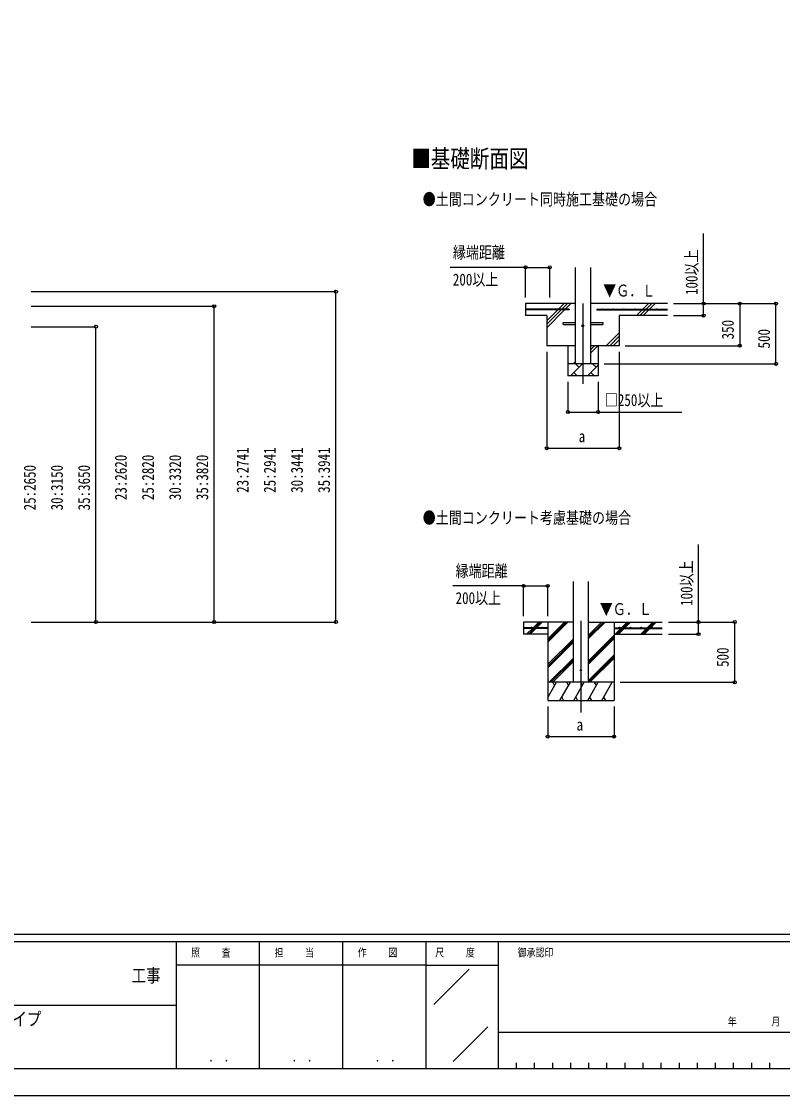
# Model space of a CAD drawing. Units: millimetres, scale not verified. Extents: x -12615 to 12615, y -8910 to 8910.
# Drawn here: x 2603 to 8913, y -8910 to 0 of the extents above; entities that cross this region are included whole.
import ezdxf
from ezdxf.enums import TextEntityAlignment as Align

# ---------------------------------------------------------------- set-up
doc = ezdxf.new("R2010")
doc.units = ezdxf.units.MM
doc.header["$LTSCALE"] = 40
for name, color, linetype in [('0-2_USER1', 3, 'Continuous'), ('0-3_YKK_12', 2, 'Continuous'), ('0-4_YKK_13', 4, 'Continuous'), ('0-5_YKK_A1', 4, 'Continuous'), ('0-6_YKK_D', 6, 'Continuous'), ('0-7_YKK_ZWAK', 7, 'Continuous')]:
    doc.layers.add(name, color=color, linetype=linetype)
doc.styles.add('ＭＳ ゴシック', font='')
doc.styles.get('ＭＳ ゴシック').set_extended_font_data('MS Gothic')

msp = doc.modelspace()

# ---------------------------------------------------------------- linework, layer by layer
at = {"layer": '0-3_YKK_12'}
for p, q in [((7258.63, -2340.08), (7258.63, -3006.03)), ((7241.57, -4972.97), (7241.57, -5732.18))]:
    msp.add_line(p, q, dxfattribs=at)
at = {"layer": '0-4_YKK_13'}
for p, q in [((7093.63, -2497.08), (7196.13, -2497.08)), ((7093.63, -2513.08), (7093.63, -2497.08)), ((7093.63, -2513.08), (7196.13, -2513.08)), ((7321.13, -2497.08), (7423.63, -2497.08)), ((7321.13, -2513.08), (7423.63, -2513.08)), ((7423.63, -2497.08), (7423.63, -2513.08))]:
    msp.add_line(p, q, dxfattribs=at)
for centre, radius in [((7258.63, -2525.08), 8), ((7241.57, -5382.18), 5)]:
    msp.add_circle(centre, radius, dxfattribs=at)
at = {"layer": '0-5_YKK_A1'}
for p, q in [((7196.13, -2840.08), (7196.13, -2040.08)), ((7321.13, -2040.08), (7321.13, -2840.08)), ((7196.13, -2340.08), (6783.63, -2340.08)), ((6783.63, -2340.08), (6783.63, -2440.08)), ((7143.63, -2387.58), (6783.63, -2387.58)), ((7143.63, -2392.58), (6783.63, -2392.58)), ((6958.63, -2540.08), (7106.13, -2392.58)), ((6958.63, -2483.52), (7049.57, -2392.58)), ((6958.63, -2511.8), (7077.85, -2392.58)), ((7054.57, -2387.58), (7102.07, -2340.08)), ((7082.85, -2387.58), (7130.35, -2340.08)), ((7111.13, -2387.58), (7158.63, -2340.08)), ((7143.63, -2387.58), (7143.63, -2392.58)), ((7958.63, -2340.08), (7321.13, -2340.08)), ((7373.63, -2387.58), (7958.63, -2387.58)), ((7373.63, -2387.58), (7373.63, -2392.58)), ((7373.63, -2392.58), (7958.63, -2392.58)), ((7702.07, -2440.08), (7749.57, -2392.58)), ((7730.35, -2440.08), (7777.85, -2392.58)), ((7754.57, -2387.58), (7802.07, -2340.08)), ((7758.63, -2440.08), (7806.13, -2392.58)), ((7782.85, -2387.58), (7830.35, -2340.08)), ((7811.13, -2387.58), (7858.63, -2340.08)), ((6958.63, -2440.08), (6783.63, -2440.08)), ((6958.63, -2440.08), (6958.63, -2690.08)), ((7958.63, -2440.08), (7558.63, -2440.08)), ((7558.63, -2440.08), (7558.63, -2690.08)), ((7452.07, -2690.08), (7558.63, -2583.52)), ((7480.35, -2690.08), (7558.63, -2611.8)), ((7508.63, -2690.08), (7558.63, -2640.08)), ((7196.13, -2690.08), (6958.63, -2690.08)), ((7133.63, -2690.08), (7133.63, -2940.08)), ((7321.13, -2751.75), (7382.8, -2690.08)), ((7321.13, -2723.47), (7354.52, -2690.08)), ((7558.63, -2690.08), (7321.13, -2690.08)), ((7383.63, -2690.08), (7383.63, -2940.08)), ((7383.63, -2840.08), (7133.63, -2840.08)), ((7154.37, -2940.08), (7254.37, -2840.08)), ((7176.23, -2840.08), (7196.13, -2820.18)), ((7225.82, -2868.64), (7197.26, -2840.08)), ((7367.24, -2868.64), (7338.68, -2840.08)), ((7383.63, -2940.08), (7133.63, -2940.08)), ((7182.92, -2911.53), (7211.48, -2940.08)), ((7295.79, -2940.08), (7383.63, -2852.24)), ((7324.34, -2911.53), (7352.9, -2940.08)), ((7179.07, -5482.18), (7179.07, -4646.83)), ((7304.07, -5482.18), (7304.07, -4646.83)), ((6845.54, -5029.68), (6893.04, -4982.18)), ((6859.68, -5029.68), (6907.18, -4982.18)), ((6873.82, -5029.68), (6921.32, -4982.18)), ((6966.57, -4982.18), (6966.57, -5632.18)), ((6966.57, -5149.06), (7133.45, -4982.18)), ((6966.57, -5134.92), (7119.31, -4982.18)), ((6966.57, -5120.78), (7105.17, -4982.18)), ((7304.07, -5119.93), (7441.82, -4982.18)), ((7304.07, -5105.79), (7427.68, -4982.18)), ((7304.07, -5091.65), (7413.54, -4982.18)), ((7304.07, -4982.18), (7916.57, -4982.18)), ((7516.57, -4982.18), (7516.57, -5632.18)), ((7578.17, -5029.68), (7625.67, -4982.18)), ((7592.31, -5029.68), (7639.81, -4982.18)), ((7606.45, -5029.68), (7653.95, -4982.18)), ((7790.3, -5029.68), (7837.8, -4982.18)), ((7804.44, -5029.68), (7851.94, -4982.18)), ((7818.59, -5029.68), (7866.09, -4982.18)), ((6966.57, -5029.68), (6766.57, -5029.68)), ((6966.57, -5034.68), (6766.57, -5034.68)), ((6794.44, -5080.78), (6840.54, -5034.68)), ((6807.18, -5082.18), (6854.68, -5034.68)), ((6821.32, -5082.18), (6868.82, -5034.68)), ((6966.57, -5029.68), (6966.57, -5034.68)), ((7516.57, -5029.68), (7916.57, -5029.68)), ((7516.57, -5029.68), (7516.57, -5034.68)), ((7516.57, -5034.68), (7916.57, -5034.68)), ((7525.67, -5082.18), (7573.17, -5034.68)), ((7539.81, -5082.18), (7587.31, -5034.68)), ((7553.95, -5082.18), (7601.45, -5034.68)), ((7737.8, -5082.18), (7785.3, -5034.68)), ((7751.94, -5082.18), (7799.44, -5034.68)), ((7766.09, -5082.18), (7813.59, -5034.68)), ((6966.57, -5082.18), (6766.57, -5082.18)), ((6966.57, -5332.91), (7179.07, -5120.41)), ((6966.57, -5347.05), (7179.07, -5134.55)), ((6966.57, -5361.19), (7179.07, -5148.7)), ((7304.07, -5303.78), (7516.57, -5091.28)), ((7304.07, -5317.92), (7516.57, -5105.42)), ((7304.07, -5332.06), (7516.57, -5119.56)), ((7516.57, -5082.18), (7916.57, -5082.18)), ((7304.07, -5465.91), (7516.57, -5253.41)), ((6979.43, -5482.18), (7179.07, -5282.54)), ((6993.57, -5482.18), (7179.07, -5296.68)), ((7007.72, -5482.18), (7179.07, -5310.83)), ((7304.07, -5480.05), (7516.57, -5267.55)), ((7316.08, -5482.18), (7516.57, -5281.69)), ((7516.57, -5482.18), (6966.57, -5482.18)), ((6966.57, -5607.63), (7039, -5482.18)), ((7024, -5508.17), (7009, -5482.18)), ((7067.87, -5632.18), (7154.47, -5482.18)), ((7139.47, -5508.16), (7124.47, -5482.18)), ((7183.34, -5632.18), (7269.94, -5482.18)), ((7254.94, -5508.17), (7239.94, -5482.18)), ((7298.81, -5632.18), (7385.41, -5482.18)), ((7370.41, -5508.17), (7355.41, -5482.18)), ((7414.28, -5632.18), (7500.88, -5482.18)), ((7470.88, -5482.18), (7470.88, -5482.18)), ((7082.87, -5606.2), (7097.87, -5632.18)), ((7198.34, -5606.2), (7213.34, -5632.18)), ((7313.81, -5606.2), (7328.81, -5632.18)), ((7429.28, -5606.2), (7444.28, -5632.18)), ((6966.57, -5632.18), (7516.57, -5632.18))]:
    msp.add_line(p, q, dxfattribs=at)
msp.add_lwpolyline([(7179.07, -4982.18), (6766.57, -4982.18), (6766.57, -5082.18)], dxfattribs=at)
for centre in [(6828.63, -2385.08), (6918.63, -2385.08), (7008.63, -2385.08), (7098.63, -2385.08), (7418.63, -2385.08), (7508.63, -2385.08), (7598.63, -2385.08), (7688.63, -2385.08), (7778.63, -2385.08), (7868.63, -2385.08), (6831.57, -5027.18), (6921.57, -5027.18), (7561.57, -5027.18), (7651.57, -5027.18), (7741.57, -5027.18), (7831.57, -5027.18)]:
    msp.add_circle(centre, 2.5, dxfattribs=at)
at = {"layer": '0-6_YKK_D'}
for p, q in [((6783.63, -2040.08), (6157.74, -2040.08)), ((6783.63, -2290.08), (6783.63, -2039.08)), ((6783.63, -2040.08), (6983.63, -2040.08)), ((6983.63, -2290.08), (6983.63, -2039.08)), ((2684.6, -2241.07), (5211.75, -2241.07)), ((5210.75, -4982.18), (5210.75, -2241.07)), ((2684.6, -2362.18), (4201.75, -2362.18)), ((4200.75, -4982.18), (4200.75, -2362.18)), ((8008.63, -2340.08), (8259.63, -2340.08)), ((8008.63, -2340.08), (8859.63, -2340.08)), ((8008.63, -2340.08), (8559.63, -2340.08)), ((8558.63, -2340.08), (8558.63, -2690.08)), ((8858.63, -2840.08), (8858.63, -2340.08)), ((8008.63, -2440.08), (8259.63, -2440.08)), ((2684.6, -2532.18), (3221.75, -2532.18)), ((3220.75, -4982.18), (3220.75, -2532.18)), ((6958.63, -2740.08), (6958.63, -3541.08)), ((7559.63, -2740.08), (7559.63, -3541.08)), ((7608.63, -2690.08), (8559.63, -2690.08)), ((7433.63, -2840.08), (8859.63, -2840.08)), ((7133.63, -2990.08), (7133.63, -3241.08)), ((7383.63, -2990.08), (7383.63, -3241.08)), ((6958.63, -3540.08), (7559.63, -3540.08)), ((6766.57, -4682.18), (6180.68, -4682.18)), ((6766.57, -4932.18), (6766.57, -4681.18)), ((6766.57, -4682.18), (6966.57, -4682.18)), ((6966.57, -4932.18), (6966.57, -4681.18)), ((2684.6, -4982.18), (3221.75, -4982.18)), ((2684.6, -4982.18), (5211.75, -4982.18)), ((2685.6, -4982.18), (4201.75, -4982.18)), ((7966.57, -4982.18), (8517.57, -4982.18)), ((7966.57, -4982.18), (8217.57, -4982.18)), ((8516.57, -5482.18), (8516.57, -4982.18)), ((7966.57, -5082.18), (8217.57, -5082.18)), ((7566.57, -5482.18), (8517.57, -5482.18)), ((6966.57, -5682.18), (6966.57, -5933.18)), ((7516.57, -5682.18), (7516.57, -5933.18)), ((6966.57, -5932.18), (7516.57, -5932.18))]:
    msp.add_line(p, q, dxfattribs=at)
for points in [[(8258.63, -2440.08), (8258.63, -2340.08), (8258.63, -1759.48)], [(7133.63, -3240.08), (7383.63, -3240.08), (8079.43, -3240.08)], [(8216.57, -5082.18), (8216.57, -4982.18), (8216.57, -4338.58)]]:
    msp.add_lwpolyline(points, dxfattribs=at)
for centre in [(6783.63, -2040.08), (6983.63, -2040.08), (5210.75, -2241.07), (4200.75, -2362.18), (8258.63, -2340.08), (8558.63, -2340.08), (8858.63, -2340.08), (8258.63, -2440.08), (3220.75, -2532.18), (8558.63, -2690.08), (8858.63, -2840.08), (7133.63, -3240.08), (7383.63, -3240.08), (6958.63, -3540.08), (7559.63, -3540.08), (6766.57, -4682.18), (6966.57, -4682.18), (3220.75, -4982.18), (4200.75, -4982.18), (5210.75, -4982.18), (8216.57, -4982.18), (8516.57, -4982.18), (8216.57, -5082.18), (8516.57, -5482.18), (6966.57, -5932.18), (7516.57, -5932.18)]:
    msp.add_circle(centre, 12.75, dxfattribs=at)
at = {"layer": '0-7_YKK_ZWAK'}
for p, q in [((11685.06, -7575), (-11714.94, -7575)), ((3885.06, -7635), (-14.94, -7635)), ((4575.06, -7635), (4575.06, -8685)), ((5265.06, -7635), (5265.06, -8685)), ((5955.06, -7635), (5955.06, -8685)), ((6555.06, -7635), (5955.06, -7635)), ((9652.56, -7635), (6555.06, -7635)), ((6555.06, -7635), (6555.06, -8685)), ((5955.06, -7830), (3885.06, -7830)), ((5955.06, -7830), (6555.06, -7830)), ((6021.31, -8154.87), (6315.11, -7861.08)), ((-14.94, -8160), (3885.06, -8160)), ((6182.02, -8627.97), (6470.68, -8339.3)), ((6555.06, -8385), (9652.56, -8385)), ((6705.06, -8640), (6705.06, -8685)), ((6855.06, -8640), (6855.06, -8685)), ((7005.06, -8640), (7005.06, -8685)), ((7155.06, -8640), (7155.06, -8685)), ((7305.06, -8640), (7305.06, -8685)), ((7455.06, -8640), (7455.06, -8685)), ((7605.06, -8640), (7605.06, -8685)), ((7755.06, -8640), (7755.06, -8685)), ((7905.06, -8640), (7905.06, -8685)), ((8055.06, -8640), (8055.06, -8685)), ((8205.06, -8640), (8205.06, -8685)), ((8355.06, -8640), (8355.06, -8685)), ((8505.06, -8640), (8505.06, -8685)), ((8655.06, -8640), (8655.06, -8685)), ((8805.06, -8640), (8805.06, -8685)), ((-14.94, -8685), (3885.06, -8685)), ((3885.06, -8685), (5955.06, -8685)), ((5955.06, -8685), (6555.06, -8685)), ((6555.06, -8685), (9652.56, -8685))]:
    msp.add_line(p, q, dxfattribs=at)
msp.add_lwpolyline([(-12615, -8910), (12615, -8910), (12615, 8910), (-12615, 8910)], close=True, dxfattribs=at)
msp.add_lwpolyline([(5955.06, -7635), (3885.06, -7635), (3885.06, -8685)], dxfattribs=at)

# ---------------------------------------------------------------- texts
at = {"layer": '0-2_USER1', "style": 'ＭＳ ゴシック', "width": 0.8}
for s, height, p in [('■基礎断面図', 148.5, (5835, -1256.35)), ('●土間コンクリート同時施工基礎の場合', 98.97, (5929.75, -1554.26)), ('●土間コンクリート考慮基礎の場合', 98.97, (5929.75, -4196.36)), ('カーポート ジーポートPro PV 3000タイプ', 110, (489.47, -8363.23))]:
    msp.add_text(s, height=height, dxfattribs=at).set_placement(p, align=Align.BOTTOM_LEFT)
at = {"layer": '0-5_YKK_A1', "style": 'ＭＳ ゴシック', "width": 0.8}
for p in [(7426.12, -2311.63), (7398.04, -4953.73)]:
    msp.add_text('▼Ｇ．Ｌ', height=98.97, dxfattribs=at).set_placement(p, align=Align.BOTTOM_LEFT)
at = {"layer": '0-6_YKK_D', "style": 'ＭＳ ゴシック', "width": 0.8}
for s, p in [('縁端距離', (6179.93, -1995.08)), ('200以上', (6179.93, -2220.08)), ('□250以上', (7440.23, -3220.08)), ('a', (7223.13, -3520.08)), ('縁端距離', (6202.7, -4637.18)), ('200以上', (6202.7, -4862.18)), ('a', (7205.57, -5912.18))]:
    msp.add_text(s, height=98.97, dxfattribs=at).set_placement(p, align=Align.BOTTOM_LEFT)
for s, p in [('100以上', (8238.63, -2269.08)), ('350', (8538.63, -2637.48)), ('500', (8838.63, -2712.48)), ('23:2741', (4515.75, -3910.43)), ('25:2941', (4740.75, -3910.43)), ('30:3441', (4965.75, -3910.43)), ('35:3941', (5190.75, -3910.43)), ('23:2620', (3505.75, -3970.98)), ('25:2820', (3730.75, -3970.98)), ('30:3320', (3955.75, -3970.98)), ('35:3820', (4180.75, -3970.98)), ('25:2650', (2750.75, -4055.98)), ('30:3150', (2975.75, -4055.98)), ('35:3650', (3200.75, -4055.98)), ('100以上', (8196.57, -4848.18)), ('500', (8496.57, -5354.58))]:
    msp.add_text(s, height=98.97, rotation=90, dxfattribs=at).set_placement(p, align=Align.BOTTOM_LEFT)
at = {"layer": '0-7_YKK_ZWAK', "style": 'ＭＳ ゴシック', "width": 0.8}
for s, height, p in [('照     査', 65.98, (4009.26, -7777.5)), ('担     当', 65.98, (4701.66, -7777.5)), ('作     図', 65.98, (5391.66, -7777.5)), ('尺     度', 65.98, (6034.26, -7777.5)), ('御承認印', 65.98, (6717.41, -7777.5)), ('工事', 110, (3517, -8002.4)), ('年        月        日', 65.98, (8459.72, -8349.64)), ('． ．', 77.75, (4155, -8653.06)), ('． ．', 77.75, (4845, -8653.06)), ('． ．', 77.75, (5535, -8653.06))]:
    msp.add_text(s, height=height, dxfattribs=at).set_placement(p, align=Align.BOTTOM_LEFT)

doc.saveas('drawing.dxf')
